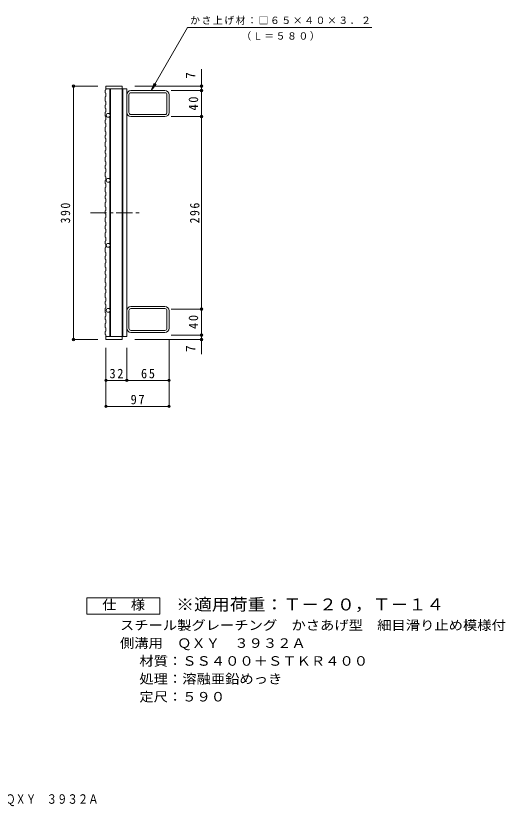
# Model space of a CAD drawing. Units: millimetres at full size, sheet at 1:5. Extents: x -673 to 833, y -683 to 567.
# Drawn here: x 80 to 833, y -683 to 533 of the extents above; entities that cross this region are included whole.
import ezdxf
from ezdxf.enums import TextEntityAlignment as Align

# ---------------------------------------------------------------- set-up
doc = ezdxf.new("R2010")
doc.units = ezdxf.units.MM
doc.header["$LTSCALE"] = 5
doc.header["$PDMODE"] = 32
doc.header["$PDSIZE"] = 4
doc.linetypes.add('CHAIN1', pattern=[8, 5, -1, 1, -1])
for name, color, linetype, lineweight in [('A-1_ピット', 2, 'Continuous', 9), ('A-2_蓋', 3, 'Continuous', 9), ('A-4_寸法', 7, 'Continuous', 9), ('F-4_F-4ﾚｲﾔ', 2, 'Continuous', 9)]:
    doc.layers.add(name, color=color, linetype=linetype, lineweight=lineweight)
doc.layers.add('F-5_F-5ﾚｲﾔ', color=2, linetype='Continuous')
doc.styles.add('ＭＳ ゴシック', font='')
doc.styles.get('ＭＳ ゴシック').set_extended_font_data('MS Gothic')

msp = doc.modelspace()

# ---------------------------------------------------------------- linework, layer by layer
at = {"layer": 'A-1_ピット'}
for p, q in [((309.452, 418.068), (257.252, 418.068)), ((309.452, 414.868), (257.252, 414.868)), ((254.052, 384.468), (254.052, 411.668)), ((312.652, 384.468), (312.652, 411.668)), ((315.852, 384.468), (315.852, 411.668)), ((257.252, 381.268), (309.452, 381.268)), ((309.452, 378.068), (257.252, 378.068)), ((309.452, 86.02), (257.252, 86.02)), ((254.052, 79.62), (254.052, 52.42)), ((257.252, 82.82), (309.452, 82.82)), ((312.652, 79.62), (312.652, 52.42)), ((315.852, 79.62), (315.852, 52.42)), ((309.452, 49.22), (257.252, 49.22)), ((309.452, 46.02), (257.252, 46.02))]:
    msp.add_line(p, q, dxfattribs=at)
for centre, radius, start, end in [((257.252, 411.668), 6.4, 90, 180), ((257.252, 411.668), 3.2, 90, 180), ((309.452, 411.668), 6.4, 0, 90), ((309.452, 411.668), 3.2, 0, 90), ((257.252, 384.468), 6.4, 180, 270), ((257.252, 384.468), 3.2, 180, 270), ((309.452, 384.468), 6.4, 270, 0), ((309.452, 384.468), 3.2, 270, 0), ((257.252, 79.62), 6.4, 90, 180), ((309.452, 79.62), 6.4, 0, 90), ((257.252, 79.62), 3.2, 90, 180), ((309.452, 79.62), 3.2, 0, 90), ((257.252, 52.42), 6.4, 180, 270), ((257.252, 52.42), 3.2, 180, 270), ((309.452, 52.42), 3.2, 270, 0), ((309.452, 52.42), 6.4, 270, 0)]:
    msp.add_arc(centre, radius, start, end, dxfattribs=at)
at = {"layer": 'A-2_蓋'}
for p, q in [((217.352, 418.913), (218.852, 419.424)), ((218.852, 425.068), (218.852, 419.424)), ((218.852, 425.068), (243.852, 425.068)), ((218.852, 420.568), (250.852, 420.568)), ((224.852, 420.568), (224.852, 381.726)), ((225.852, 420.568), (225.852, 39.567)), ((243.852, 425.068), (243.852, 35.067)), ((244.852, 420.568), (244.852, 39.567)), ((250.852, 420.568), (250.852, 39.567)), ((217.352, 408.37), (218.852, 408.881)), ((218.852, 401.311), (218.852, 396.198)), ((217.352, 395.687), (218.852, 396.198)), ((217.352, 385.144), (218.852, 385.655)), ((218.852, 378.085), (218.852, 372.972)), ((224.852, 378.409), (224.852, 281.726)), ((217.352, 372.46), (218.852, 372.972)), ((217.352, 361.917), (218.852, 362.428)), ((218.852, 354.858), (218.852, 349.745)), ((217.352, 349.234), (218.852, 349.745)), ((218.852, 344.315), (218.852, 339.202)), ((217.352, 338.691), (218.852, 339.202)), ((218.852, 331.632), (218.852, 326.519)), ((217.352, 326.008), (218.852, 326.519)), ((218.852, 321.089), (218.852, 315.976)), ((217.352, 315.464), (218.852, 315.976)), ((218.852, 308.406), (218.852, 303.292)), ((217.352, 302.781), (218.852, 303.292)), ((217.352, 292.238), (218.852, 292.749)), ((218.852, 297.862), (218.852, 292.749)), ((217.352, 279.555), (218.852, 280.066)), ((218.852, 285.179), (218.852, 280.066)), ((217.352, 269.011), (218.852, 269.523)), ((218.852, 274.636), (218.852, 269.523)), ((224.852, 278.409), (224.852, 181.726)), ((217.352, 256.328), (218.852, 256.84)), ((218.852, 261.953), (218.852, 256.84)), ((217.352, 245.785), (218.852, 246.296)), ((218.852, 251.41), (218.852, 246.296)), ((217.352, 233.102), (218.852, 233.613)), ((218.852, 238.726), (218.852, 233.613)), ((217.352, 222.559), (218.852, 223.07)), ((218.852, 228.183), (218.852, 223.07)), ((217.352, 209.875), (218.852, 210.387)), ((218.852, 215.5), (218.852, 210.387)), ((217.352, 199.332), (218.852, 199.844)), ((218.852, 204.957), (218.852, 199.844)), ((217.352, 186.649), (218.852, 187.16)), ((218.852, 192.273), (218.852, 187.16)), ((217.352, 176.106), (218.852, 176.617)), ((218.852, 181.73), (218.852, 176.617)), ((224.852, 178.409), (224.852, 81.726)), ((217.352, 163.422), (218.852, 163.934)), ((218.852, 169.047), (218.852, 163.934)), ((218.852, 158.504), (218.852, 153.391)), ((217.352, 152.879), (218.852, 153.391)), ((217.352, 140.196), (218.852, 140.707)), ((218.852, 145.821), (218.852, 140.707)), ((218.852, 135.277), (218.852, 130.164)), ((217.352, 129.653), (218.852, 130.164)), ((218.852, 122.594), (218.852, 117.481)), ((217.352, 116.97), (218.852, 117.481)), ((218.852, 112.051), (218.852, 106.938)), ((217.352, 106.426), (218.852, 106.938)), ((218.852, 99.368), (218.852, 94.255)), ((217.352, 93.743), (218.852, 94.255)), ((218.852, 88.825), (218.852, 83.711)), ((217.352, 83.2), (218.852, 83.711)), ((218.852, 76.141), (218.852, 71.028)), ((224.852, 78.409), (224.852, 39.567)), ((217.352, 70.517), (218.852, 71.028)), ((218.852, 65.598), (218.852, 60.485)), ((217.352, 59.974), (218.852, 60.485)), ((218.852, 52.915), (218.852, 47.802)), ((217.352, 47.29), (218.852, 47.802)), ((217.352, 47.29), (217.352, 42.883)), ((217.352, 42.883), (218.852, 42.372)), ((218.852, 42.372), (218.852, 35.067)), ((218.852, 39.567), (250.852, 39.567)), ((218.852, 35.067), (243.852, 35.067))]:
    msp.add_line(p, q, dxfattribs=at)
at = {"layer": 'A-2_蓋', "linetype": 'CHAIN1'}
msp.add_line((194.748, 230.067), (270.68, 230.067), dxfattribs=at)
at = {"layer": 'A-2_蓋'}
for points in [[(217.352, 418.913), (217.352, 414.506), (218.852, 413.994), (218.852, 408.881)], [(217.352, 408.37), (217.352, 401.823), (218.852, 401.311)], [(217.352, 395.687), (217.352, 391.279), (218.852, 390.768), (218.852, 385.655)], [(217.352, 385.144), (217.352, 378.596), (218.852, 378.085)], [(217.352, 372.46), (217.352, 368.053), (218.852, 367.542), (218.852, 362.428)], [(217.352, 361.917), (217.352, 355.37), (218.852, 354.858)], [(217.352, 349.234), (217.352, 344.827), (218.852, 344.315)], [(217.352, 338.691), (217.352, 332.143), (218.852, 331.632)], [(217.352, 326.008), (217.352, 321.6), (218.852, 321.089)], [(217.352, 315.464), (217.352, 308.917), (218.852, 308.406)], [(217.352, 302.781), (217.352, 298.374), (218.852, 297.862)], [(217.352, 292.238), (217.352, 285.691), (218.852, 285.179)], [(217.352, 279.555), (217.352, 275.147), (218.852, 274.636)], [(217.352, 269.011), (217.352, 262.464), (218.852, 261.953)], [(217.352, 256.328), (217.352, 251.921), (218.852, 251.41)], [(217.352, 245.785), (217.352, 239.238), (218.852, 238.726)], [(217.352, 233.102), (217.352, 228.694), (218.852, 228.183)], [(217.352, 222.559), (217.352, 216.011), (218.852, 215.5)], [(217.352, 209.875), (217.352, 205.468), (218.852, 204.957)], [(217.352, 199.332), (217.352, 192.785), (218.852, 192.273)], [(217.352, 186.649), (217.352, 182.242), (218.852, 181.73)], [(217.352, 176.106), (217.352, 169.558), (218.852, 169.047)], [(217.352, 163.422), (217.352, 159.015), (218.852, 158.504)], [(217.352, 152.879), (217.352, 146.332), (218.852, 145.821)], [(217.352, 140.196), (217.352, 135.789), (218.852, 135.277)], [(217.352, 129.653), (217.352, 123.105), (218.852, 122.594)], [(217.352, 116.97), (217.352, 112.562), (218.852, 112.051)], [(217.352, 106.426), (217.352, 99.879), (218.852, 99.368)], [(217.352, 93.743), (217.352, 89.336), (218.852, 88.825)], [(217.352, 83.2), (217.352, 76.653), (218.852, 76.141)], [(217.352, 70.517), (217.352, 66.109), (218.852, 65.598)], [(217.352, 59.974), (217.352, 53.426), (218.852, 52.915)]]:
    msp.add_lwpolyline(points, dxfattribs=at)
for centre in [(222.352, 380.067), (222.352, 280.067), (222.352, 180.067), (222.352, 80.067)]:
    msp.add_circle(centre, 3, dxfattribs=at)
at = {"layer": 'A-4_寸法'}
for p, q in [((288.352, 418.068), (344.355, 515.068)), ((344.355, 515.068), (627.849, 515.068)), ((365.852, 378.067), (365.852, 451.193)), ((288.352, 418.068), (293.136, 429.616)), ((288.352, 418.068), (295.962, 427.985)), ((206.352, 425.068), (167.352, 425.068)), ((168.852, 35.067), (168.852, 425.068)), ((263.352, 425.068), (367.352, 425.068)), ((318.952, 418.068), (367.352, 418.068)), ((318.952, 378.067), (367.352, 378.067)), ((365.852, 82.067), (365.852, 378.067)), ((318.952, 82.067), (367.352, 82.067)), ((365.852, 12.895), (365.852, 82.067)), ((318.952, 42.067), (367.352, 42.067)), ((206.352, 35.067), (167.352, 35.067)), ((263.352, 35.067), (367.352, 35.067)), ((315.852, 35.967), (315.852, -69.136)), ((218.852, 22.567), (218.852, -69.136)), ((250.852, 22.567), (250.852, -29.136)), ((218.852, -27.636), (315.852, -27.636)), ((218.852, -67.636), (315.852, -67.636))]:
    msp.add_line(p, q, dxfattribs=at)
for p in [(168.852, 425.068), (365.852, 425.068), (365.852, 418.068), (365.852, 378.067), (365.852, 82.067), (168.852, 35.067), (365.852, 42.067), (365.852, 35.067), (218.852, -27.636), (250.852, -27.636), (315.852, -27.636), (218.852, -67.636), (315.852, -67.636)]:
    msp.add_point(p, dxfattribs=at)
at = {"layer": 'F-4_F-4ﾚｲﾔ'}
msp.add_lwpolyline([(189.305, -387.055), (189.305, -362.054), (301.805, -362.054), (301.805, -387.055)], close=True, dxfattribs=at)

# ---------------------------------------------------------------- texts
at = {"layer": 'A-4_寸法', "color": 2, "style": 'ＭＳ ゴシック'}
for p in [(360.852, 436.321), (360.852, 16.071)]:
    msp.add_text('7', height=14.66, rotation=90, dxfattribs=at).set_placement(p, align=Align.BOTTOM_LEFT)
at = {"layer": 'A-4_寸法', "char_height": 11, "attachment_point": 7, "style": 'ＭＳ ゴシック'}
for s, insert in [('\\T1.17;かさ上げ材：□６５×４０×３．２', (348.385, 519.339)), ('\\T1.17;（Ｌ＝５８０）', (427.359, 494.995))]:
    msp.add_mtext(s, dxfattribs=dict(at, insert=insert))
at = {"layer": 'A-4_寸法', "color": 2, "char_height": 14.66, "attachment_point": 7, "rotation": 90, "style": 'ＭＳ ゴシック'}
for s, insert in [('\\T1.27;\\W0.95;40', (360.852, 387.443)), ('\\T1.27;\\W0.9;390', (163.852, 213.817)), ('\\T1.27;\\W0.9;296', (362.852, 213.817)), ('\\T1.27;\\W0.95;40', (360.852, 51.442))]:
    msp.add_mtext(s, dxfattribs=dict(at, insert=insert))
at = {"layer": 'A-4_寸法', "color": 2, "char_height": 14.66, "attachment_point": 7, "style": 'ＭＳ ゴシック'}
for s, insert in [('\\T1.27;\\W0.95;32', (224.227, -24.636)), ('\\T1.27;\\W0.95;65', (272.727, -24.636)), ('\\T1.27;\\W0.95;97', (256.727, -64.636))]:
    msp.add_mtext(s, dxfattribs=dict(at, insert=insert))
at = {"layer": 'F-4_F-4ﾚｲﾔ', "style": 'ＭＳ ゴシック', "width": 1.1}
for s, p in [('仕\u3000様', (213.055, -384.555)), ('スチール製グレーチング\u3000かさあげ型\u3000細目滑り止め模様付', (240.35, -416.015)), ('側溝用\u3000ＱＸＹ\u3000３９３２Ａ', (240.349, -443.515)), ('材質：ＳＳ４００＋ＳＴＫＲ４００', (270.206, -471.014)), ('処理：溶融亜鉛めっき', (270.206, -498.514)), ('定尺：５９０', (270.206, -526.015))]:
    msp.add_text(s, height=14.66, dxfattribs=at).set_placement(p, align=Align.BOTTOM_LEFT)
at = {"layer": 'F-5_F-5ﾚｲﾔ', "color": 3, "style": 'ＭＳ ゴシック', "width": 1.1}
msp.add_text('※適用荷重：Ｔ－２０，Ｔ－１４', height=18.33, dxfattribs=at).set_placement((326.805, -387.055), align=Align.BOTTOM_LEFT)
at = {"layer": 'F-5_F-5ﾚｲﾔ', "style": 'ＭＳ ゴシック', "width": 0.8}
msp.add_text('スチール製グレーチング\u3000かさあげ型\u3000細目滑り止め模様付\u3000側溝用\u3000ＱＸＹ\u3000３９３２Ａ', height=14.66, dxfattribs=at).set_placement((-448.384, -683.409), align=Align.BOTTOM_LEFT)

doc.saveas('drawing.dxf')
